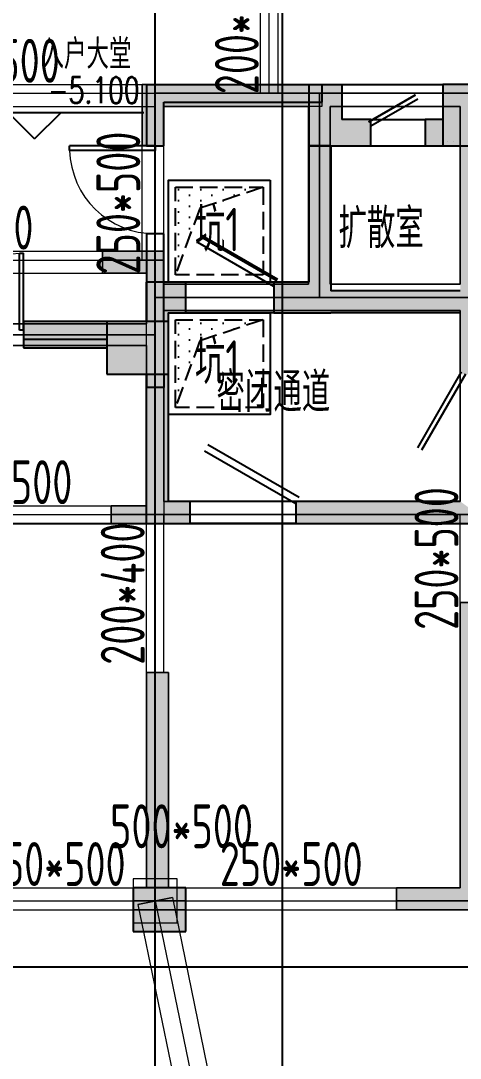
# Model space of a CAD drawing. Extents: x 369444 to 684549, y -549309 to 575337.
# Drawn here: x 404243 to 409249, y 449164 to 460983 of the extents above; entities that cross this region are included whole.
import ezdxf

# ---------------------------------------------------------------- set-up
doc = ezdxf.new("R2010")
doc.units = 0
doc.header["$LTSCALE"] = 1000
doc.header["$MEASUREMENT"] = 0
doc.linetypes.add('DASH', pattern=[0.35, 0.25, -0.1])
for name, color, linetype, lineweight, true_color in [('-1-0-1', 7, 'Continuous', 0, 0xc0c0c0), ('-1-1-2', 7, 'Continuous', 0, 0xc0c0c0), ('-2-0-1', 1, 'Continuous', 0, 0xff0000), ('-2-1-2', 9, 'Continuous', 0, 0x808080), ('1-6-1', 7, 'Continuous', 0, 0x55ff55), ('1-6-2', 7, 'Continuous', 0, 0x55ff55), ('11-6-1', 2, 'Continuous', 0, 0xffff00), ('11-6-2', 2, 'Continuous', 0, 0xffff00), ('11-6-5', 2, 'Continuous', 0, 0xffff00), ('12-6-1', 4, 'Continuous', 0, 0x00ffff), ('12-6-2', 4, 'Continuous', 0, 0x00ffff), ('12-6-5', 4, 'Continuous', 0, 0x00ffff)]:
    doc.layers.add(name, color=color, linetype=linetype, lineweight=lineweight, true_color=true_color)
for name, color, linetype in [('A-WALL-HATCH', 8, 'Continuous'), ('AIRD-PLUM', 122, 'Continuous'), ('COLUMN', 9, 'Continuous'), ('DIM_ELEV', 3, 'Continuous'), ('DOTE', 1, 'Continuous'), ('PUB_HATCH', 8, 'Continuous'), ('PUB_TEXT', 7, 'Continuous'), ('RF-集水井', 2, 'Continuous'), ('WALL', 9, 'Continuous'), ('WINDOW', 4, 'Continuous'), ('文字', 2, 'Continuous')]:
    doc.layers.add(name, color=color, linetype=linetype)
doc.styles.add('_TCH_DIM', font='SIMPLEX', dxfattribs={"bigfont": 'GBCBIG'})
doc.styles.add('HNSJY', font='hnsjy-07.shx', dxfattribs={"width": 0.8, "bigfont": 'hnsjy-hz.shx'})
doc.styles.add('yjkcad', font='yjkeng.shx', dxfattribs={"width": 0.7, "height": 250, "bigfont": 'yjkchn.shx'})
doc.styles.add('说明', font='TSSDENG', dxfattribs={"width": 0.7, "bigfont": 'HZTXT'})

# ---------------------------------------------------------------- blocks, each defined once
blk = doc.blocks.new('$DorLib2D$00000002')
for p, q in [((-0.5, 0), (-0.5, 0.4875)), ((-0.475, 0.4875), (-0.5, 0.4875)), ((-0.475, 0), (-0.475, 0.4875)), ((0.475, 0), (0.475, 0.4875)), ((0.475, 0.4875), (0.5, 0.4875)), ((0.5, 0), (0.5, 0.4875)), ((-0.5, 0), (-0.475, 0)), ((0.5, 0), (0.475, 0))]:
    blk.add_line(p, q)
at = {"lineweight": 13}
for centre, start, end in [((-0.4875, 0), 0, 88.53072), ((0.4875, 0), 91.46928, 180)]:
    blk.add_arc(centre, 0.4875, start, end, dxfattribs=at)
blk = doc.blocks.new('$DorLib2D$00000001')
for p, q in [((0.45, 0.975), (0.5, 0.975)), ((0.45, 0), (0.45, 0.975)), ((0.5, 0), (0.5, 0.975)), ((0.5, 0), (0.45, 0))]:
    blk.add_line(p, q)
at = {"lineweight": 13}
blk.add_arc((0.475, 0), 0.975, 91.4693, 180, dxfattribs=at)
blk = doc.blocks.new('_FZH')
blk.add_lwpolyline([(-0.5, -0.5), (0.5, -0.5), (0.5, 0.5), (-0.5, 0.5)], close=True)
at = {"layer": 'PUB_HATCH'}
blk.add_solid([(-0.5, -0.5), (0.5, -0.5), (-0.5, 0.5), (0.5, 0.5)], dxfattribs=at)
blk = doc.blocks.new('JSK1000')
at = {"layer": 'AIRD-PLUM'}
h = blk.add_hatch(dxfattribs=at)
h.set_pattern_fill('DOTS', color=8, scale=80, style=0)
h.set_pattern_definition([(0, (-20, -20), (63.5, 127), [0, -127])])
h.paths.add_polyline_path([(80, 1080), (80, 80), (321, 803), (1080, 1080)])
at = {"layer": 'AIRD-PLUM', "ltscale": 0.25}
blk.add_lwpolyline([(0, 0), (1160, 0), (1160, 1160), (0, 1160)], close=True, dxfattribs=at)
at = {"layer": 'AIRD-PLUM', "color": 8, "linetype": 'DASH', "ltscale": 0.8}
blk.add_lwpolyline([(80, 80), (1080, 80), (1080, 1080), (80, 1080)], close=True, dxfattribs=at)
blk.add_lwpolyline([(80, 80), (321, 803), (1080, 1080)], dxfattribs=at)
blk = doc.blocks.new('A$C69B9310D')
at = {"layer": 'AIRD-PLUM', "xscale": -1, "rotation": 90}
blk.add_blockref('JSK1000', (1160, 1160), dxfattribs=at)
at = {"layer": '文字', "style": '说明', "width": 0.7}
blk.add_text('坑1', height=495, dxfattribs=at).set_placement((302, 350))
blk = doc.blocks.new('$DorLib2D$00000192')
at = {"color": 0}
blk.add_line((-0.5, 0.125), (0.366, 0.625), dxfattribs=at)
at = {"color": 0, "const_width": 0.0417}
blk.add_lwpolyline([(-0.542, 0.197), (0.324, 0.697)], dxfattribs=at)
blk = doc.blocks.new('$DorLib2D$00000181')
at = {"color": 0}
for p, q in [((-0.5333, 0.1411), (0.3327, 0.6411)), ((-0.5, 0.0833), (0.366, 0.5833))]:
    blk.add_line(p, q, dxfattribs=at)
blk = doc.blocks.new('$DorLib2D$00000182')
at = {"color": 0}
for p, q in [((-0.527, 0.113), (0.339, 0.613)), ((-0.5, 0.067), (0.366, 0.567))]:
    blk.add_line(p, q, dxfattribs=at)

msp = doc.modelspace()

# ---------------------------------------------------------------- hatches: boundary and pattern name
at = {"layer": 'A-WALL-HATCH'}
for points in [[(409499.6, 459557), (409499.6, 460257), (409049.6, 460257), (409049.6, 459557)], [(405924.6, 456956.9), (405924.6, 457556.9), (405224.6, 457556.9), (405224.6, 456956.9)], [(406123.3, 450607), (406123.3, 451107), (405524.7, 451107), (405524.7, 450607)]]:
    msp.add_hatch(color=256, dxfattribs=at).paths.add_polyline_path(points)
at = {"layer": 'PUB_HATCH'}
h = msp.add_hatch(color=256, dxfattribs=at)
h.dxf.hatch_style = 1
h.paths.add_polyline_path([(433674.5, 461707), (433674.5, 462107), (434074.5, 462107), (434074.5, 461707)], flags=17)
h.paths.add_polyline_path([(405174.5, 461707), (405174.5, 462107), (404774.5, 462107), (404774.5, 461707)], flags=17)
h.paths.add_polyline_path([(419974.5, 457857), (420074.5, 457857), (420074.5, 458357), (419574.5, 458357), (419574.5, 457857), (419724.5, 457857)], flags=17)
h.paths.add_polyline_path([(420174.5, 458357), (419574.5, 458357), (419574.5, 455257), (419974.5, 455257), (419974.5, 455457), (419824.5, 455457), (419824.5, 458107), (420174.5, 458107)])
h.paths.add_polyline_path([(399474.5, 455257), (399474.5, 460257), (400224.5, 460257), (400224.5, 460007), (399724.5, 460007), (399724.5, 455257)])
h.paths.add_polyline_path([(409249.5, 456957), (409249.5, 460257), (409499.5, 460257), (409499.5, 456957)])
h.paths.add_polyline_path([(393024.5, 457657), (393024.5, 452107), (393524.5, 452107), (393524.5, 451857), (392774.5, 451857), (392774.5, 457657)])
h.paths.add_polyline_path([(396324.5, 451857), (395424.5, 451857), (395424.5, 452107), (396324.5, 452107), (396324.5, 454357), (396574.5, 454357), (396574.5, 452107), (397124.5, 452107), (397124.5, 451857)])
h.paths.add_polyline_path([(402924.5, 453557), (402924.5, 451107), (403824.5, 451107), (403824.5, 450857), (402674.5, 450857), (402674.5, 453557)])
h.paths.add_polyline_path([(405624.5, 459557), (405624.5, 460257), (407674.5, 460257), (407674.5, 460007), (405874.5, 460007), (405874.5, 459557)])
h.paths.add_polyline_path([(416074.5, 453557), (416074.5, 450857), (414924.5, 450857), (414924.5, 451107), (415824.5, 451107), (415824.5, 453557)])
h.paths.add_polyline_path([(413574.5, 458107), (413074.5, 458107), (413074.5, 455457), (413274.5, 455457), (413274.5, 455257), (412824.5, 455257), (412824.5, 458357), (413574.5, 458357)])
h.paths.add_polyline_path([(419274.5, 453557), (419274.5, 450857), (418624.5, 450857), (418624.5, 451107), (419024.5, 451107), (419024.5, 453557)])
h.paths.add_polyline_path([(406974.5, 461656.8), (406974.5, 462557), (410374.5, 462557), (410374.5, 461656.8), (410174.5, 461656.8), (410174.5, 462357), (407174.5, 462357), (407174.5, 461656.7)], flags=17)
h.paths.add_polyline_path([(405274.5, 455457), (405674.5, 455457), (405674.5, 458107), (405174.5, 458107), (405174.5, 458357), (405874.5, 458357), (405874.5, 455257), (405274.5, 455257)])
h.paths.add_polyline_path([(399724.5, 451107), (400124.5, 451107), (400124.5, 450857), (399474.5, 450857), (399474.5, 451857), (398924.5, 451857), (398924.5, 452107), (399474.5, 452107), (399474.5, 453757), (399724.5, 453757), (399724.5, 452107)])
h.paths.add_polyline_path([(405924.5, 451107), (406124.5, 451107), (406124.5, 450857), (405924.5, 450857), (405524.5, 450857), (405524.5, 451107), (405674.5, 451107), (405674.5, 453557), (405924.5, 453557)])
h.paths.add_polyline_path([(418674.5, 458357), (419274.5, 458357), (419274.5, 455257), (418874.5, 455257), (418874.5, 455457), (419024.5, 455457), (419024.5, 458107), (418674.5, 458107)])
h.paths.add_polyline_path([(396324.5, 456907), (396324.5, 457407), (394524.5, 457407), (394524.5, 457657), (396574.5, 457657), (396574.5, 456907)])
h.paths.add_polyline_path([(401924.5, 458107), (401374.5, 458107), (401374.5, 456307), (401124.5, 456307), (401124.5, 458357), (401924.5, 458357)])
h.paths.add_polyline_path([(410174.5, 464207), (410174.5, 464757), (407974.5, 464757), (407974.5, 464207), (407774.5, 464207), (407774.5, 464957), (410374.5, 464957), (410374.5, 464207)], flags=17)
h.paths.add_polyline_path([(413074.5, 451107), (413224.5, 451107), (413224.5, 450857), (412824.5, 450857), (412624.5, 450857), (412624.5, 451107), (412824.5, 451107), (412824.5, 453557), (413074.5, 453557)])
h.paths.add_polyline_path([(439124.5, 455257), (439124.5, 460007), (438624.5, 460007), (438624.5, 460257), (439374.5, 460257), (439374.5, 455257)])
h.paths.add_polyline_path([(429349.5, 456957), (429349.5, 460257), (429599.5, 460257), (429599.5, 456957)])
h.paths.add_polyline_path([(446074.5, 457657), (446074.5, 451857), (445324.5, 451857), (445324.5, 452107), (445824.5, 452107), (445824.5, 457657)])
h.paths.add_polyline_path([(441724.5, 451857), (441724.5, 452107), (442274.5, 452107), (442274.5, 454357), (442524.5, 454357), (442524.5, 452107), (443424.5, 452107), (443424.5, 451857), (442524.5, 451857)])
h.paths.add_polyline_path([(432974.5, 459557), (432974.5, 460007), (431174.5, 460007), (431174.5, 460257), (433224.5, 460257), (433224.5, 459557)])
h.paths.add_polyline_path([(423024.5, 453557), (423024.5, 451107), (423924.5, 451107), (423924.5, 450857), (422774.5, 450857), (422774.5, 453557)])
h.paths.add_polyline_path([(425274.5, 458357), (426024.5, 458357), (426024.5, 455257), (425574.5, 455257), (425574.5, 455457), (425774.5, 455457), (425774.5, 458107), (425274.5, 458107)])
h.paths.add_polyline_path([(419824.5, 453557), (419824.5, 451107), (420224.5, 451107), (420224.5, 450857), (419574.5, 450857), (419574.5, 453557)])
h.paths.add_polyline_path([(431674.5, 461656.8), (431674.5, 462357), (428674.5, 462357), (428674.5, 461656.8), (428474.5, 461656.8), (428474.5, 462557), (431874.5, 462557), (431874.5, 461656.8)], flags=17)
h.paths.add_polyline_path([(433574.5, 455257), (432974.5, 455257), (432974.5, 458357), (433674.5, 458357), (433674.5, 458107), (433174.5, 458107), (433174.5, 455457), (433574.5, 455457)])
h.paths.add_polyline_path([(439124.5, 452107), (439124.5, 453757), (439374.5, 453757), (439374.5, 452107), (439924.5, 452107), (439924.5, 451857), (439374.5, 451857), (439374.5, 450857), (438724.5, 450857), (438724.5, 451107), (439124.5, 451107)])
h.paths.add_polyline_path([(444324.5, 457407), (442524.5, 457407), (442524.5, 456907), (442274.5, 456907), (442274.5, 457657), (444324.5, 457657)])
h.paths.add_polyline_path([(432924.5, 453557), (433174.5, 453557), (433174.5, 451107), (433324.5, 451107), (433324.5, 450857), (432924.5, 450857), (432724.5, 450857), (432724.5, 451107), (432924.5, 451107)])
h.paths.add_polyline_path([(436924.5, 458357), (437724.5, 458357), (437724.5, 456307), (437474.5, 456307), (437474.5, 458107), (436924.5, 458107)])
h.paths.add_polyline_path([(436174.5, 453557), (436174.5, 450857), (435024.5, 450857), (435024.5, 451107), (435924.5, 451107), (435924.5, 453557)])
h.paths.add_polyline_path([(428474.5, 464207), (428474.5, 464957), (431074.5, 464957), (431074.5, 464207), (430874.5, 464207), (430874.5, 464757), (428674.5, 464757), (428674.5, 464207)], flags=17)
h.paths.add_polyline_path([(429349.5, 451107), (429349.5, 454357), (429599.5, 454357), (429599.5, 451107), (430324.5, 451107), (430324.5, 450857), (429349.5, 450857), (428624.5, 450857), (428624.5, 451107)])
h.paths.add_polyline_path([(425774.5, 453557), (426024.5, 453557), (426024.5, 451107), (426224.5, 451107), (426224.5, 450857), (426024.5, 450857), (425624.5, 450857), (425624.5, 451107), (425774.5, 451107)])
h.paths.add_polyline_path([(413074.5, 461657.3), (413324.5, 461657.3), (413324.5, 462157.3), (412824.5, 462157.3), (412824.5, 461657.3)], flags=17)
h.paths.add_polyline_path([(425774.5, 461657), (426024.5, 461657), (426024.5, 462157), (425524.5, 462157), (425524.5, 461657)], flags=17)
edge = h.paths.add_edge_path()
edge.add_line((413074.5, 461657), (413074.5, 460057))
edge.add_line((413074.5, 460057), (411074.5, 460057))
edge.add_line((411074.5, 460057), (411074.5, 460257))
edge.add_line((411074.5, 460257), (412824.5, 460257))
edge.add_line((412824.5, 460257), (412824.5, 461657.3))
edge.add_line((404774.5, 461707), (401874.5, 461707))
edge.add_line((401874.5, 461707), (401874.5, 464457))
edge.add_line((401874.5, 464457), (399674.5, 464457))
edge.add_line((399674.5, 464457), (399674.5, 461657))
edge.add_line((399674.5, 461657), (399174.5, 461657))
edge.add_line((399174.5, 461657), (399174.5, 461857))
edge.add_line((399174.5, 461857), (399474.5, 461857))
edge.add_line((399474.5, 461857), (399474.5, 464457))
edge.add_line((399474.5, 464457), (397174.5, 464457))
edge.add_line((397174.5, 464457), (397174.5, 463507))
edge.add_line((397174.5, 463507), (396924.5, 463507))
edge.add_line((396924.5, 463507), (396924.5, 464457))
edge.add_line((396924.5, 464457), (396924.5, 464907))
edge.add_line((396924.5, 464907), (392224.5, 464907))
edge.add_line((392224.5, 464907), (392224.5, 461907))
edge.add_line((392224.5, 461907), (393024.5, 461907))
edge.add_line((393024.5, 461907), (393024.5, 461157))
edge.add_line((393024.5, 461157), (392774.5, 461157))
edge.add_line((392774.5, 461157), (392774.5, 461657))
edge.add_line((392774.5, 461657), (391974.5, 461657))
edge.add_line((391974.5, 461657), (391974.5, 465157))
edge.add_line((391974.5, 465157), (397174.5, 465157))
edge.add_line((397174.5, 465157), (397174.5, 464707))
edge.add_line((397174.5, 464707), (399674.5, 464707))
edge.add_line((399674.5, 464707), (402124.5, 464707))
edge.add_line((402124.5, 464707), (402124.5, 461957))
edge.add_line((402124.5, 461957), (404774.5, 461957))
edge.add_line((426024.5, 461657), (426024.5, 460257))
edge.add_line((426024.5, 460257), (427774.5, 460257))
edge.add_line((427774.5, 460257), (427774.5, 460057))
edge.add_line((427774.5, 460057), (425774.5, 460057))
edge.add_line((425774.5, 460057), (425774.5, 461657))
edge.add_line((434074.5, 461957), (436724.5, 461957))
edge.add_line((436724.5, 461957), (436724.5, 464707))
edge.add_line((436724.5, 464707), (439174.5, 464707))
edge.add_line((439174.5, 464707), (441674.5, 464707))
edge.add_line((441674.5, 464707), (441674.5, 465157))
edge.add_line((441674.5, 465157), (446874.5, 465157))
edge.add_line((446874.5, 465157), (446874.5, 461657))
edge.add_line((446874.5, 461657), (446074.5, 461657))
edge.add_line((446074.5, 461657), (446074.5, 461157))
edge.add_line((446074.5, 461157), (445824.5, 461157))
edge.add_line((445824.5, 461157), (445824.5, 461907))
edge.add_line((445824.5, 461907), (446624.5, 461907))
edge.add_line((446624.5, 461907), (446624.5, 464907))
edge.add_line((446624.5, 464907), (441924.5, 464907))
edge.add_line((441924.5, 464907), (441924.5, 464457))
edge.add_line((441924.5, 464457), (441924.5, 463507))
edge.add_line((441924.5, 463507), (441674.5, 463507))
edge.add_line((441674.5, 463507), (441674.5, 464457))
edge.add_line((441674.5, 464457), (439374.5, 464457))
edge.add_line((439374.5, 464457), (439374.5, 461857))
edge.add_line((439374.5, 461857), (439674.5, 461857))
edge.add_line((439674.5, 461857), (439674.5, 461657))
edge.add_line((439674.5, 461657), (439174.5, 461657))
edge.add_line((439174.5, 461657), (439174.5, 464457))
edge.add_line((439174.5, 464457), (436974.5, 464457))
edge.add_line((436974.5, 464457), (436974.5, 461707))
edge.add_line((436974.5, 461707), (434074.5, 461707))
edge.add_line((405174.5, 462107), (405174.5, 467557))
edge.add_line((405174.5, 467557), (412274.5, 467557))
edge.add_line((412274.5, 467557), (412274.5, 464707))
edge.add_line((412274.5, 464707), (412824.5, 464707))
edge.add_line((412824.5, 464707), (412824.5, 464307))
edge.add_line((412824.5, 464307), (413074.5, 464307))
edge.add_line((413074.5, 464307), (413074.5, 464957))
edge.add_line((413074.5, 464957), (412524.5, 464957))
edge.add_line((412524.5, 464957), (412524.5, 467557))
edge.add_line((412524.5, 467557), (413374.5, 467557))
edge.add_line((413374.5, 467557), (413374.5, 465557))
edge.add_line((413374.5, 465557), (419424.5, 465557))
edge.add_line((404924.5, 462107), (404924.5, 467807))
edge.add_line((404924.5, 467807), (412274.5, 467807))
edge.add_line((412274.5, 467807), (413624.5, 467807))
edge.add_line((413624.5, 467807), (413624.5, 465807))
edge.add_line((413624.5, 465807), (419424.5, 465807))
edge.add_line((419924.5, 465557), (425474.5, 465557))
edge.add_line((425474.5, 465557), (425474.5, 467557))
edge.add_line((425474.5, 467557), (426324.5, 467557))
edge.add_line((426324.5, 467557), (426324.5, 464957))
edge.add_line((426324.5, 464957), (425774.5, 464957))
edge.add_line((425774.5, 464957), (425774.5, 464307))
edge.add_line((425774.5, 464307), (426024.5, 464307))
edge.add_line((426024.5, 464307), (426024.5, 464707))
edge.add_line((426024.5, 464707), (426574.5, 464707))
edge.add_line((426574.5, 464707), (426574.5, 467557))
edge.add_line((426574.5, 467557), (433674.5, 467557))
edge.add_line((433674.5, 467557), (433674.5, 462107))
edge.add_line((419924.5, 465807), (425224.5, 465807))
edge.add_line((425224.5, 465807), (425224.5, 467807))
edge.add_line((425224.5, 467807), (426574.5, 467807))
edge.add_line((426574.5, 467807), (433924.5, 467807))
edge.add_line((433924.5, 467807), (433924.5, 462107))
h.paths.add_polyline_path([(410224.5, 451107), (410224.5, 450857), (408524.5, 450857), (408524.5, 451107), (409249.5, 451107), (409249.5, 454357), (409499.5, 454357), (409499.5, 451107)])
for points in [[(407524.6, 459557), (407899.6, 459557), (407899.6, 460257), (407524.6, 460257)], [(407899.6, 459557), (408229.6, 459557), (408229.6, 459857), (407899.6, 459857)], [(409049.6, 459557), (409049.6, 459857), (408849.6, 459857), (408849.6, 459557)], [(407524.6, 459557), (407524.6, 458007), (407674.6, 457897), (407774.6, 457907), (407774.6, 459557)], [(405674.6, 457556.9), (405924.6, 457556.9), (405924.6, 457657), (405674.6, 458007)], [(405924.6, 457657), (406124.6, 457657), (406124.6, 458007), (405674.6, 458007)], [(407524.6, 458007), (407124.6, 458007), (407124.6, 457657), (407774.6, 457657), (407674.6, 457897)], [(409299.6, 457787), (409249.6, 457907), (407774.6, 457907), (407674.6, 457897), (407774.6, 457657), (409249.6, 457657)], [(405224.6, 457256.9), (405224.6, 457556.9), (404274.6, 457556.9), (404274.6, 457256.9)], [(405924.6, 456956.9), (405674.6, 456956.9), (405674.6, 455257), (405924.6, 455507)], [(405674.6, 455257), (406174.6, 455257), (406174.6, 455507), (405924.6, 455507)], [(409249.6, 455507), (407374.6, 455507), (407374.6, 455257), (409349.6, 455257), (409366.3, 455423.6)]]:
    msp.add_hatch(color=256, dxfattribs=at).paths.add_polyline_path(points)

# ---------------------------------------------------------------- linework, layer by layer
at = {"layer": '-1-0-1', "color": 0}
for p in [(405774.4, 460156.9, -3600), (407074.4, 460156.9, -3600), (407644.4, 460156.9, -3600), (405774.4, 459556.9, -3600), (405174.4, 458256.9, -3600), (405774.4, 458256.9, -3600), (405774.4, 457832, -3600), (407644.4, 457832.2, -3600), (405774.4, 457407.1, -3600), (405774.4, 457056.9, -3600), (405274.4, 455356.9, -3600), (405774.4, 455356.9, -3600), (405774.4, 453556.9, -3600), (405524.4, 450956.9, -3600), (405774.4, 450956.9, -3600), (406124.4, 450956.9, -3600), (408524.4, 450956.9, -3600)]:
    msp.add_point(p, dxfattribs=at)
at = {"layer": '-1-1-2', "color": 0}
for p, q in [((405774.4, 460156.9, -3600), (405774.4, 460156.9)), ((407074.4, 460156.9, -3600), (407074.4, 460156.9)), ((407644.4, 460156.9, -3600), (407644.4, 460156.9)), ((405774.4, 459556.9, -3600), (405774.4, 459556.9)), ((405174.4, 458256.9, -3600), (405174.4, 458256.9)), ((405774.4, 458256.9, -3600), (405774.4, 458256.9)), ((405774.4, 457832, -3600), (405774.4, 457832)), ((407644.4, 457832.2, -3600), (407644.4, 457832.2)), ((405774.4, 457407.1, -3600), (405774.4, 457407.1)), ((405774.4, 457056.9, -3600), (405774.4, 457056.9)), ((405274.4, 455356.9, -3600), (405274.4, 455356.9)), ((405774.4, 455356.9, -3600), (405774.4, 455356.9)), ((405774.4, 453556.9, -3600), (405774.4, 453556.9)), ((405524.4, 450956.9, -3600), (405524.4, 450956.9)), ((405774.4, 450956.9, -3600), (405774.4, 450956.9)), ((406124.4, 450956.9, -3600), (406124.4, 450956.9)), ((408524.4, 450956.9, -3600), (408524.4, 450956.9))]:
    msp.add_line(p, q, dxfattribs=at)
at = {"layer": '-2-0-1', "color": 0}
for p, q in [((407074.4, 460156.9, -3600), (407074.4, 461756.7, -3600)), ((401974.4, 460156.9, -3600), (405774.4, 460156.9, -3600)), ((405774.4, 460156.9, -3600), (407074.4, 460156.9, -3600)), ((405774.4, 459556.9, -3600), (405774.4, 460156.9, -3600)), ((407074.4, 460156.9, -3600), (407644.4, 460156.9, -3600)), ((407644.4, 457832.2, -3600), (407644.4, 460156.9, -3600)), ((407644.4, 460156.9, -3600), (409374.4, 460156.9, -3600)), ((405774.4, 458256.9, -3600), (405774.4, 459556.9, -3600)), ((401974.4, 458256.9, -3600), (405174.4, 458256.9, -3600)), ((405174.4, 458256.9, -3600), (405774.4, 458256.9, -3600)), ((405774.4, 457832, -3600), (405774.4, 458256.9, -3600)), ((405774.4, 457832, -3600), (407644.4, 457832.2, -3600)), ((405774.4, 457407.1, -3600), (405774.4, 457832, -3600)), ((407644.4, 457832.2, -3600), (409374.4, 457832.2, -3600)), ((404049.4, 457407.1, -3600), (405774.4, 457407.1, -3600)), ((405774.4, 457056.9, -3600), (405774.4, 457407.1, -3600)), ((405774.4, 455356.9, -3600), (405774.4, 457056.9, -3600)), ((402774.4, 455356.9, -3600), (405274.4, 455356.9, -3600)), ((405274.4, 455356.9, -3600), (405774.4, 455356.9, -3600)), ((405774.4, 455356.9, -3600), (409374.4, 455356.9, -3600)), ((405774.4, 453556.9, -3600), (405774.4, 455356.9, -3600)), ((405774.4, 450956.9, -3600), (405774.4, 453556.9, -3600)), ((403724.4, 450956.9, -3600), (405524.4, 450956.9, -3600)), ((405524.4, 450956.9, -3600), (405774.4, 450956.9, -3600)), ((405774.4, 450956.9, -3600), (406124.4, 450956.9, -3600)), ((405774.4, 450956.9, -3600), (407224.3, 443907.1, -3600)), ((406124.4, 450956.9, -3600), (408524.4, 450956.9, -3600)), ((408524.4, 450956.9, -3600), (409374.4, 450956.9, -3600))]:
    msp.add_line(p, q, dxfattribs=at)
at = {"layer": '-2-1-2', "color": 0}
for p, q in [((407074.4, 460156.9), (407074.4, 461756.7)), ((401974.4, 460156.9), (405774.4, 460156.9)), ((405774.4, 460156.9), (407074.4, 460156.9)), ((405774.4, 459556.9), (405774.4, 460156.9)), ((407074.4, 460156.9), (407644.4, 460156.9)), ((407644.4, 457832.2), (407644.4, 460156.9)), ((407644.4, 460156.9), (409374.4, 460156.9)), ((405774.4, 458256.9), (405774.4, 459556.9)), ((401974.4, 458256.9), (405174.4, 458256.9)), ((405174.4, 458256.9), (405774.4, 458256.9)), ((405774.4, 457832), (405774.4, 458256.9)), ((405774.4, 457832), (407644.4, 457832.2)), ((405774.4, 457407.1), (405774.4, 457832)), ((407644.4, 457832.2), (409374.4, 457832.2)), ((404049.4, 457407.1), (405774.4, 457407.1)), ((405774.4, 457056.9), (405774.4, 457407.1)), ((405774.4, 455356.9), (405774.4, 457056.9)), ((402774.4, 455356.9), (405274.4, 455356.9)), ((405274.4, 455356.9), (405774.4, 455356.9)), ((405774.4, 455356.9), (409374.4, 455356.9)), ((405774.4, 453556.9), (405774.4, 455356.9)), ((405774.4, 450956.9), (405774.4, 453556.9)), ((403724.4, 450956.9), (405524.4, 450956.9)), ((405524.4, 450956.9), (405774.4, 450956.9)), ((405774.4, 450956.9), (406124.4, 450956.9)), ((405774.4, 450956.9), (407224.3, 443907.1)), ((406124.4, 450956.9), (408524.4, 450956.9)), ((408524.4, 450956.9), (409374.4, 450956.9))]:
    msp.add_line(p, q, dxfattribs=at)
at = {"layer": '1-6-1', "color": 0}
for p, q in [((405624.4, 460256.9, -3600), (405624.4, 460256.9)), ((407074.4, 460256.9, -3600), (405624.4, 460256.9, -3600)), ((405624.4, 460256.9), (407074.4, 460256.9)), ((405624.4, 460256.9, -3600), (405624.4, 459556.9, -3600)), ((405624.4, 460256.9), (405624.4, 460256.9, -3600)), ((405624.4, 459556.9), (405624.4, 460256.9)), ((407074.4, 460256.9, -3600), (407074.4, 460256.9)), ((407644.4, 460256.9, -3600), (407074.4, 460256.9, -3600)), ((407074.4, 460256.9), (407644.4, 460256.9)), ((407074.4, 460256.9), (407074.4, 460256.9, -3600)), ((407644.4, 460256.9, -3600), (407644.4, 460256.9)), ((409374.4, 460256.9, -3600), (407644.4, 460256.9, -3600)), ((407644.4, 460256.9), (409374.4, 460256.9)), ((407644.4, 460256.9), (407644.4, 460256.9, -3600)), ((405874.4, 460006.9), (405874.4, 460006.9, -3600)), ((407074.4, 460006.9), (405874.4, 460006.9)), ((405874.4, 460006.9, -3600), (407074.4, 460006.9, -3600)), ((405874.4, 460006.9), (405874.4, 459556.9)), ((405874.4, 460006.9, -3600), (405874.4, 460006.9)), ((405874.4, 459556.9, -3600), (405874.4, 460006.9, -3600)), ((407074.4, 460006.9), (407074.4, 460006.9, -3600)), ((407519.4, 460006.9), (407074.4, 460006.9)), ((407074.4, 460006.9, -3600), (407519.4, 460006.9, -3600)), ((407074.4, 460006.9, -3600), (407074.4, 460006.9)), ((407519.4, 460006.9, -3600), (407519.4, 457982.2, -3600)), ((407519.4, 460006.9), (407519.4, 460006.9, -3600)), ((407519.4, 457982.2), (407519.4, 460006.9)), ((407519.4, 460006.9, -3600), (407519.4, 460006.9)), ((407769.4, 460006.9), (407769.4, 460006.9, -3600)), ((409249.4, 460006.9), (407769.4, 460006.9)), ((407769.4, 460006.9, -3600), (409249.4, 460006.9, -3600)), ((407769.4, 460006.9), (407769.4, 457982.2)), ((407769.4, 460006.9, -3600), (407769.4, 460006.9)), ((407769.4, 457982.2, -3600), (407769.4, 460006.9, -3600)), ((409249.4, 460006.9, -3600), (409249.4, 460006.9)), ((409249.4, 460006.9, -3600), (409249.4, 459056.9, -3600)), ((409249.4, 460006.9), (409249.4, 460006.9, -3600)), ((409249.4, 459056.9), (409249.4, 460006.9)), ((405624.4, 459556.9, -3600), (405624.4, 459556.9)), ((405624.4, 459556.9, -3600), (405874.4, 459556.9, -3600)), ((405624.4, 459556.9), (405624.4, 459556.9, -3600)), ((405874.4, 459556.9), (405624.4, 459556.9)), ((405874.4, 459556.9), (405874.4, 459556.9, -3600)), ((405874.4, 459556.9, -3600), (405874.4, 459556.9)), ((409249.4, 459056.9, -3600), (409249.4, 457982.2, -3600)), ((409249.4, 459056.9), (409249.4, 459056.9, -3600)), ((409249.4, 457982.2), (409249.4, 459056.9)), ((409249.4, 459056.9, -3600), (409249.4, 459056.9)), ((405174.4, 458356.9, -3600), (405174.4, 458356.9)), ((405874.4, 458356.9, -3600), (405174.4, 458356.9, -3600)), ((405174.4, 458356.9), (405874.4, 458356.9)), ((405174.4, 458356.9, -3600), (405174.4, 458106.9, -3600)), ((405174.4, 458356.9), (405174.4, 458356.9, -3600)), ((405174.4, 458106.9), (405174.4, 458356.9)), ((405874.4, 458356.9), (405874.4, 457982)), ((405874.4, 458356.9, -3600), (405874.4, 458356.9)), ((405874.4, 457982, -3600), (405874.4, 458356.9, -3600)), ((405874.4, 458356.9), (405874.4, 458356.9, -3600)), ((405174.4, 458106.9), (405174.4, 458106.9, -3600)), ((405674.4, 458106.9), (405174.4, 458106.9)), ((405174.4, 458106.9, -3600), (405674.4, 458106.9, -3600)), ((405174.4, 458106.9, -3600), (405174.4, 458106.9)), ((405674.4, 458106.9, -3600), (405674.4, 457832, -3600)), ((405674.4, 458106.9), (405674.4, 458106.9, -3600)), ((405674.4, 457832), (405674.4, 458106.9)), ((405674.4, 458106.9, -3600), (405674.4, 458106.9)), ((407519.4, 457982.2, -3600), (405874.4, 457982, -3600)), ((405874.4, 457982), (407519.4, 457982.2)), ((405874.4, 457982, -3600), (405874.4, 457982)), ((405874.4, 457982), (405874.4, 457982, -3600)), ((407519.4, 457982.2, -3600), (407519.4, 457982.2)), ((407519.4, 457982.2), (407519.4, 457982.2, -3600)), ((407769.4, 457982.2), (407769.4, 457982.2, -3600)), ((407769.4, 457982.2, -3600), (407769.4, 457982.2)), ((409249.4, 457982.2, -3600), (407769.4, 457982.2, -3600)), ((407769.4, 457982.2), (409249.4, 457982.2)), ((409249.4, 457982.2), (409249.4, 457982.2, -3600)), ((409249.4, 457982.2, -3600), (409249.4, 457982.2)), ((405674.4, 457832, -3600), (405674.4, 457832)), ((405674.4, 457832, -3600), (405674.4, 457532.1, -3600)), ((405674.4, 457832), (405674.4, 457832, -3600)), ((405674.4, 457532.1), (405674.4, 457832)), ((407644.4, 457682.2), (405874.4, 457682)), ((405874.4, 457682, -3600), (407644.4, 457682.2, -3600)), ((405874.4, 457682), (405874.4, 457682, -3600)), ((405874.4, 457682), (405874.4, 457407.1)), ((405874.4, 457682, -3600), (405874.4, 457682)), ((405874.4, 457407.1, -3600), (405874.4, 457682, -3600)), ((407644.4, 457682.2), (407644.4, 457682.2, -3600)), ((409249.4, 457682.2), (407644.4, 457682.2)), ((407644.4, 457682.2, -3600), (409249.4, 457682.2, -3600)), ((407644.4, 457682.2, -3600), (407644.4, 457682.2)), ((409249.4, 457682.2, -3600), (409249.4, 457682.2)), ((409249.4, 457682.2, -3600), (409249.4, 457056.9, -3600)), ((409249.4, 457682.2), (409249.4, 457682.2, -3600)), ((409249.4, 457056.9), (409249.4, 457682.2)), ((405674.4, 457532.1, -3600), (404049.4, 457532.1, -3600)), ((404049.4, 457532.1), (405674.4, 457532.1)), ((405674.4, 457532.1), (405674.4, 457532.1, -3600)), ((405674.4, 457532.1, -3600), (405674.4, 457532.1)), ((405874.4, 457407.1), (405874.4, 457407.1, -3600)), ((405874.4, 457407.1), (405874.4, 457056.9)), ((405874.4, 457407.1, -3600), (405874.4, 457407.1)), ((405874.4, 457056.9, -3600), (405874.4, 457407.1, -3600)), ((405674.4, 457282.1), (404049.4, 457282.1)), ((404049.4, 457282.1, -3600), (405674.4, 457282.1, -3600)), ((405674.4, 457282.1, -3600), (405674.4, 457282.1)), ((405674.4, 457282.1, -3600), (405674.4, 457056.9, -3600)), ((405674.4, 457282.1), (405674.4, 457282.1, -3600)), ((405674.4, 457056.9), (405674.4, 457282.1)), ((405674.4, 457056.9, -3600), (405674.4, 455456.9, -3600)), ((405674.4, 457056.9), (405674.4, 457056.9, -3600)), ((405674.4, 455456.9), (405674.4, 457056.9)), ((405674.4, 457056.9, -3600), (405674.4, 457056.9)), ((405874.4, 457056.9), (405874.4, 455506.9)), ((405874.4, 457056.9, -3600), (405874.4, 457056.9)), ((405874.4, 455506.9, -3600), (405874.4, 457056.9, -3600)), ((405874.4, 457056.9), (405874.4, 457056.9, -3600)), ((409249.4, 457056.9, -3600), (409249.4, 455506.9, -3600)), ((409249.4, 457056.9), (409249.4, 457056.9, -3600)), ((409249.4, 455506.9), (409249.4, 457056.9)), ((409249.4, 457056.9, -3600), (409249.4, 457056.9)), ((405874.4, 455506.9, -3600), (405874.4, 455506.9)), ((409249.4, 455506.9, -3600), (405874.4, 455506.9, -3600)), ((405874.4, 455506.9), (409249.4, 455506.9)), ((405874.4, 455506.9), (405874.4, 455506.9, -3600)), ((409249.4, 455506.9, -3600), (409249.4, 455506.9)), ((409249.4, 455506.9), (409249.4, 455506.9, -3600)), ((405274.4, 455456.9, -3600), (405274.4, 455456.9)), ((405674.4, 455456.9, -3600), (405274.4, 455456.9, -3600)), ((405274.4, 455456.9), (405674.4, 455456.9)), ((405274.4, 455456.9, -3600), (405274.4, 455256.9, -3600)), ((405274.4, 455456.9), (405274.4, 455456.9, -3600)), ((405274.4, 455256.9), (405274.4, 455456.9)), ((405674.4, 455456.9, -3600), (405674.4, 455456.9)), ((405674.4, 455456.9), (405674.4, 455456.9, -3600)), ((405274.4, 455256.9), (405274.4, 455256.9, -3600)), ((405774.4, 455256.9), (405274.4, 455256.9)), ((405274.4, 455256.9, -3600), (405774.4, 455256.9, -3600)), ((405274.4, 455256.9, -3600), (405274.4, 455256.9)), ((405774.4, 455256.9), (405774.4, 455256.9, -3600)), ((409374.4, 455256.9), (405774.4, 455256.9)), ((405774.4, 455256.9, -3600), (409374.4, 455256.9, -3600)), ((405774.4, 455256.9, -3600), (405774.4, 455256.9)), ((409249.4, 454356.9, -3600), (409249.4, 451106.9, -3600)), ((409249.4, 454356.9), (409249.4, 454356.9, -3600)), ((409249.4, 451106.9), (409249.4, 454356.9)), ((409249.4, 454356.9, -3600), (409249.4, 454356.9)), ((409499.4, 454356.9, -3600), (409249.4, 454356.9, -3600)), ((409249.4, 454356.9), (409499.4, 454356.9)), ((405674.4, 453556.9, -3600), (405674.4, 451106.9, -3600)), ((405674.4, 453556.9), (405674.4, 453556.9, -3600)), ((405674.4, 451106.9), (405674.4, 453556.9)), ((405674.4, 453556.9, -3600), (405674.4, 453556.9)), ((405924.4, 453556.9, -3600), (405674.4, 453556.9, -3600)), ((405674.4, 453556.9), (405924.4, 453556.9)), ((405924.4, 453556.9), (405924.4, 451106.9)), ((405924.4, 453556.9, -3600), (405924.4, 453556.9)), ((405924.4, 451106.9, -3600), (405924.4, 453556.9, -3600)), ((405924.4, 453556.9), (405924.4, 453556.9, -3600)), ((405524.4, 451106.9, -3600), (405524.4, 451106.9)), ((405674.4, 451106.9, -3600), (405524.4, 451106.9, -3600)), ((405524.4, 451106.9), (405674.4, 451106.9)), ((405524.4, 451106.9, -3600), (405524.4, 450856.9, -3600)), ((405524.4, 451106.9), (405524.4, 451106.9, -3600)), ((405524.4, 450856.9), (405524.4, 451106.9)), ((405674.4, 451106.9), (405674.4, 451106.9, -3600)), ((405674.4, 451106.9, -3600), (405674.4, 451106.9)), ((405924.4, 451106.9, -3600), (405924.4, 451106.9)), ((406124.4, 451106.9, -3600), (405924.4, 451106.9, -3600)), ((405924.4, 451106.9), (406124.4, 451106.9)), ((405924.4, 451106.9), (405924.4, 451106.9, -3600)), ((406124.4, 451106.9), (406124.4, 451106.9, -3600)), ((406124.4, 451106.9, -3600), (406124.4, 451106.9)), ((406124.4, 450856.9, -3600), (406124.4, 451106.9, -3600)), ((406124.4, 451106.9), (406124.4, 450856.9)), ((408524.4, 451106.9, -3600), (408524.4, 451106.9)), ((409249.4, 451106.9, -3600), (408524.4, 451106.9, -3600)), ((408524.4, 451106.9), (409249.4, 451106.9)), ((408524.4, 451106.9, -3600), (408524.4, 450856.9, -3600)), ((408524.4, 451106.9), (408524.4, 451106.9, -3600)), ((408524.4, 450856.9), (408524.4, 451106.9)), ((409249.4, 451106.9), (409249.4, 451106.9, -3600)), ((409249.4, 451106.9, -3600), (409249.4, 451106.9)), ((405524.4, 450856.9), (405524.4, 450856.9, -3600)), ((405774.4, 450856.9), (405524.4, 450856.9)), ((405524.4, 450856.9, -3600), (405774.4, 450856.9, -3600)), ((405524.4, 450856.9, -3600), (405524.4, 450856.9)), ((405774.4, 450856.9, -3600), (405774.4, 450856.9)), ((405774.4, 450856.9), (405774.4, 450856.9, -3600)), ((406124.4, 450856.9), (405774.4, 450856.9)), ((405774.4, 450856.9, -3600), (406124.4, 450856.9, -3600)), ((406124.4, 450856.9, -3600), (406124.4, 450856.9)), ((406124.4, 450856.9), (406124.4, 450856.9, -3600)), ((408524.4, 450856.9), (408524.4, 450856.9, -3600)), ((409374.4, 450856.9), (408524.4, 450856.9)), ((408524.4, 450856.9, -3600), (409374.4, 450856.9, -3600)), ((408524.4, 450856.9, -3600), (408524.4, 450856.9))]:
    msp.add_line(p, q, dxfattribs=at)
at = {"layer": '1-6-2', "color": 0}
for p, q in [((405774.4, 460156.9), (405774.4, 460156.9, -3600)), ((407074.4, 460156.9), (405774.4, 460156.9)), ((405774.4, 460156.9, -3600), (407074.4, 460156.9, -3600)), ((405774.4, 460156.9), (405774.4, 459556.9)), ((405774.4, 460156.9, -3600), (405774.4, 460156.9)), ((405774.4, 459556.9, -3600), (405774.4, 460156.9, -3600)), ((407074.4, 460156.9), (407074.4, 460156.9, -3600)), ((407644.4, 460156.9), (407074.4, 460156.9)), ((407074.4, 460156.9, -3600), (407644.4, 460156.9, -3600)), ((407074.4, 460156.9, -3600), (407074.4, 460156.9)), ((407644.4, 460156.9), (407644.4, 460156.9, -3600)), ((409374.4, 460156.9), (407644.4, 460156.9)), ((407644.4, 460156.9, -3600), (409374.4, 460156.9, -3600)), ((407644.4, 460156.9), (407644.4, 457832.2)), ((407644.4, 460156.9, -3600), (407644.4, 460156.9)), ((407644.4, 457832.2, -3600), (407644.4, 460156.9, -3600)), ((407644.4, 460156.9, -3600), (407644.4, 460156.9)), ((405774.4, 459556.9), (405774.4, 459556.9, -3600)), ((405174.4, 458256.9), (405174.4, 458256.9, -3600)), ((405774.4, 458256.9), (405174.4, 458256.9)), ((405174.4, 458256.9, -3600), (405774.4, 458256.9, -3600)), ((405774.4, 458256.9), (405774.4, 457832)), ((405774.4, 458256.9, -3600), (405774.4, 458256.9)), ((405774.4, 457832, -3600), (405774.4, 458256.9, -3600)), ((405774.4, 458256.9, -3600), (405774.4, 458256.9)), ((407644.4, 457832.2), (405774.4, 457832)), ((405774.4, 457832, -3600), (407644.4, 457832.2, -3600)), ((405774.4, 457832), (405774.4, 457832, -3600)), ((405774.4, 457832), (405774.4, 457832, -3600)), ((405774.4, 457832), (405774.4, 457407.1)), ((405774.4, 457832, -3600), (405774.4, 457832)), ((405774.4, 457407.1, -3600), (405774.4, 457832, -3600)), ((407644.4, 457832.2), (407644.4, 457832.2, -3600)), ((407644.4, 457832.2), (407644.4, 457832.2, -3600)), ((409374.4, 457832.2), (407644.4, 457832.2)), ((407644.4, 457832.2, -3600), (409374.4, 457832.2, -3600)), ((407644.4, 457832.2, -3600), (407644.4, 457832.2)), ((405774.4, 457407.1), (404049.4, 457407.1)), ((404049.4, 457407.1, -3600), (405774.4, 457407.1, -3600)), ((405774.4, 457407.1, -3600), (405774.4, 457407.1)), ((405774.4, 457407.1), (405774.4, 457407.1, -3600)), ((405774.4, 457407.1), (405774.4, 457056.9)), ((405774.4, 457407.1, -3600), (405774.4, 457407.1)), ((405774.4, 457056.9, -3600), (405774.4, 457407.1, -3600)), ((405774.4, 457056.9), (405774.4, 455356.9)), ((405774.4, 457056.9, -3600), (405774.4, 457056.9)), ((405774.4, 455356.9, -3600), (405774.4, 457056.9, -3600)), ((405774.4, 457056.9), (405774.4, 457056.9, -3600)), ((405274.4, 455356.9), (405274.4, 455356.9, -3600)), ((405774.4, 455356.9), (405274.4, 455356.9)), ((405274.4, 455356.9, -3600), (405774.4, 455356.9, -3600)), ((405774.4, 455356.9), (405774.4, 455356.9, -3600)), ((409374.4, 455356.9), (405774.4, 455356.9)), ((405774.4, 455356.9, -3600), (409374.4, 455356.9, -3600)), ((405774.4, 455356.9), (405774.4, 455356.9, -3600)), ((405774.4, 455356.9, -3600), (405774.4, 455356.9)), ((405774.4, 453556.9), (405774.4, 450956.9)), ((405774.4, 453556.9, -3600), (405774.4, 453556.9)), ((405774.4, 450956.9, -3600), (405774.4, 453556.9, -3600)), ((405524.4, 450956.9), (405524.4, 450956.9, -3600)), ((405774.4, 450956.9), (405524.4, 450956.9)), ((405524.4, 450956.9, -3600), (405774.4, 450956.9, -3600)), ((405774.4, 450956.9, -3600), (405774.4, 450956.9)), ((405774.4, 450956.9), (405774.4, 450956.9, -3600)), ((406124.4, 450956.9), (405774.4, 450956.9)), ((405774.4, 450956.9, -3600), (406124.4, 450956.9, -3600)), ((405774.4, 450956.9), (405774.4, 450956.9, -3600)), ((406124.4, 450956.9, -3600), (406124.4, 450956.9)), ((408524.4, 450956.9), (408524.4, 450956.9, -3600)), ((409374.4, 450956.9), (408524.4, 450956.9)), ((408524.4, 450956.9, -3600), (409374.4, 450956.9, -3600))]:
    msp.add_line(p, q, dxfattribs=at)
at = {"layer": '11-6-1', "color": 0}
for p, q in [((405524.4, 451206.9, -5100), (405524.4, 450706.9, -5100)), ((406024.4, 451206.9, -5100), (405524.4, 451206.9, -5100)), ((405524.4, 451206.9, -8700), (405524.4, 450706.9, -8700)), ((406024.4, 451206.9, -8700), (405524.4, 451206.9, -8700)), ((405524.4, 451206.9, -8700), (405524.4, 451206.9, -5100)), ((406024.4, 450706.9, -5100), (406024.4, 451206.9, -5100)), ((406024.4, 450706.9, -8700), (406024.4, 451206.9, -8700)), ((406024.4, 451206.9, -8700), (406024.4, 451206.9, -5100)), ((405524.4, 450706.9, -5100), (406024.4, 450706.9, -5100)), ((405524.4, 450706.9, -8700), (406024.4, 450706.9, -8700)), ((405524.4, 450706.9, -8700), (405524.4, 450706.9, -5100)), ((406024.4, 450706.9, -8700), (406024.4, 450706.9, -5100))]:
    msp.add_line(p, q, dxfattribs=at)
at = {"layer": '11-6-2', "color": 0}
msp.add_line((405774.4, 450956.9, -8700), (405774.4, 450956.9, -5100), dxfattribs=at)
at = {"layer": '12-6-1', "color": 0}
for p, q in [((406974.4, 460156.9), (406974.4, 461756.7)), ((406974.4, 460156.9, -400), (406974.4, 461756.7, -400)), ((407174.4, 460156.9), (407174.4, 461756.7)), ((407174.4, 460156.9, -400), (407174.4, 461756.7, -400)), ((401974.4, 460256.9), (405774.4, 460256.9)), ((401974.4, 460256.9, -500), (405774.4, 460256.9, -500)), ((405774.4, 460256.9), (405774.4, 460006.9)), ((405774.4, 460256.9, -500), (405774.4, 460256.9)), ((405774.4, 460006.9, -500), (405774.4, 460256.9, -500)), ((406974.4, 460156.9), (407174.4, 460156.9)), ((406974.4, 460156.9, -400), (406974.4, 460156.9)), ((407174.4, 460156.9, -400), (406974.4, 460156.9, -400)), ((407174.4, 460156.9), (407174.4, 460156.9, -400)), ((401974.4, 460006.9), (405774.4, 460006.9)), ((401974.4, 460006.9, -500), (405774.4, 460006.9, -500)), ((405774.4, 460006.9), (405774.4, 460006.9, -500)), ((405624.4, 459556.9), (405874.4, 459556.9)), ((405624.4, 459556.9, -500), (405624.4, 459556.9)), ((405874.4, 459556.9, -500), (405624.4, 459556.9, -500)), ((405624.4, 458256.9), (405624.4, 459556.9)), ((405624.4, 458256.9, -500), (405624.4, 459556.9, -500)), ((405874.4, 459556.9), (405874.4, 459556.9, -500)), ((405874.4, 458256.9), (405874.4, 459556.9)), ((405874.4, 458256.9, -500), (405874.4, 459556.9, -500)), ((401974.4, 458356.9), (405174.4, 458356.9)), ((401974.4, 458356.9, -500), (405174.4, 458356.9, -500)), ((405174.4, 458356.9), (405174.4, 458106.9)), ((405174.4, 458356.9, -500), (405174.4, 458356.9)), ((405174.4, 458106.9, -500), (405174.4, 458356.9, -500)), ((405624.4, 458256.9), (405874.4, 458256.9)), ((405624.4, 458256.9, -500), (405624.4, 458256.9)), ((405874.4, 458256.9, -500), (405624.4, 458256.9, -500)), ((405874.4, 458256.9), (405874.4, 458256.9, -500)), ((401974.4, 458106.9), (405174.4, 458106.9)), ((401974.4, 458106.9, -500), (405174.4, 458106.9, -500)), ((405174.4, 458106.9), (405174.4, 458106.9, -500)), ((402774.4, 455456.9), (405274.4, 455456.9)), ((402774.4, 455456.9, -500), (405274.4, 455456.9, -500)), ((405274.4, 455456.9), (405274.4, 455256.9)), ((405274.4, 455456.9, -500), (405274.4, 455456.9)), ((405274.4, 455256.9, -500), (405274.4, 455456.9, -500)), ((405674.4, 455356.9), (405874.4, 455356.9)), ((405674.4, 455356.9, -400), (405674.4, 455356.9)), ((405874.4, 455356.9, -400), (405674.4, 455356.9, -400)), ((405674.4, 453556.9), (405674.4, 455356.9)), ((405674.4, 453556.9, -400), (405674.4, 455356.9, -400)), ((405874.4, 455356.9), (405874.4, 455356.9, -400)), ((405874.4, 453556.9), (405874.4, 455356.9)), ((405874.4, 453556.9, -400), (405874.4, 455356.9, -400)), ((409249.4, 455356.9, -5100), (409499.4, 455356.9, -5100)), ((409249.4, 455356.9, -5600), (409249.4, 455356.9, -5100)), ((409499.4, 455356.9, -5600), (409249.4, 455356.9, -5600)), ((409249.4, 454356.9, -5100), (409249.4, 455356.9, -5100)), ((409249.4, 454356.9, -5600), (409249.4, 455356.9, -5600)), ((402774.4, 455256.9), (405274.4, 455256.9)), ((402774.4, 455256.9, -500), (405274.4, 455256.9, -500)), ((405274.4, 455256.9), (405274.4, 455256.9, -500)), ((409249.4, 454356.9, -5100), (409499.4, 454356.9, -5100)), ((409249.4, 454356.9, -5600), (409249.4, 454356.9, -5100)), ((409499.4, 454356.9, -5600), (409249.4, 454356.9, -5600)), ((405674.4, 453556.9), (405874.4, 453556.9)), ((405674.4, 453556.9, -400), (405674.4, 453556.9)), ((405874.4, 453556.9, -400), (405674.4, 453556.9, -400)), ((405874.4, 453556.9), (405874.4, 453556.9, -400)), ((403724.4, 451106.9), (405524.4, 451106.9)), ((403724.4, 451106.9, -500), (405524.4, 451106.9, -500)), ((405524.4, 451106.9), (405524.4, 450856.9)), ((405524.4, 451106.9, -500), (405524.4, 451106.9)), ((405524.4, 450856.9, -500), (405524.4, 451106.9, -500)), ((406124.4, 451106.9), (406124.4, 450856.9)), ((406124.4, 451106.9, -500), (406124.4, 451106.9)), ((406124.4, 450856.9, -500), (406124.4, 451106.9, -500)), ((406124.4, 451106.9), (408524.4, 451106.9)), ((406124.4, 451106.9, -500), (408524.4, 451106.9, -500)), ((408524.4, 451106.9), (408524.4, 450856.9)), ((408524.4, 451106.9, -500), (408524.4, 451106.9)), ((408524.4, 450856.9, -500), (408524.4, 451106.9, -500)), ((405970.3, 450997.2), (405578.5, 450916.6)), ((405578.5, 450916.6, -800), (405970.3, 450997.2, -800)), ((405578.5, 450916.6), (405578.5, 450916.6, -800)), ((405578.5, 450916.6), (407028.4, 443866.8)), ((405578.5, 450916.6, -800), (407028.4, 443866.8, -800)), ((405970.3, 450997.2, -800), (405970.3, 450997.2)), ((405970.3, 450997.2), (407420.2, 443947.3)), ((405970.3, 450997.2, -800), (407420.2, 443947.3, -800)), ((403724.4, 450856.9), (405524.4, 450856.9)), ((403724.4, 450856.9, -500), (405524.4, 450856.9, -500)), ((405524.4, 450856.9), (405524.4, 450856.9, -500)), ((406124.4, 450856.9), (406124.4, 450856.9, -500)), ((406124.4, 450856.9), (408524.4, 450856.9)), ((406124.4, 450856.9, -500), (408524.4, 450856.9, -500)), ((408524.4, 450856.9), (408524.4, 450856.9, -500))]:
    msp.add_line(p, q, dxfattribs=at)
at = {"layer": '12-6-2', "color": 0}
for p, q in [((407074.4, 460156.9), (407074.4, 461756.7)), ((401974.4, 460156.9), (405774.4, 460156.9)), ((405774.4, 458256.9), (405774.4, 459556.9)), ((401974.4, 458256.9), (405174.4, 458256.9)), ((402774.4, 455356.9), (405274.4, 455356.9)), ((405774.4, 453556.9), (405774.4, 455356.9)), ((403724.4, 450956.9), (405524.4, 450956.9)), ((405774.4, 450956.9), (407224.3, 443907.1)), ((406124.4, 450956.9), (408524.4, 450956.9))]:
    msp.add_line(p, q, dxfattribs=at)
at = {"layer": 'COLUMN', "color": 8}
for p, q in [((409499.6, 460257), (409049.6, 460257)), ((409049.6, 460257), (409049.6, 459557)), ((409049.6, 459557), (409499.6, 459557)), ((405924.6, 457556.9), (405224.6, 457556.9)), ((405224.6, 457556.9), (405224.6, 456956.9)), ((405924.6, 456956.9), (405924.6, 457556.9)), ((405224.6, 456956.9), (405924.6, 456956.9)), ((406123.3, 451107), (405524.7, 451107)), ((405524.7, 451107), (405524.7, 450607)), ((406123.3, 450607), (406123.3, 451107)), ((405524.7, 450607), (406123.3, 450607))]:
    msp.add_line(p, q, dxfattribs=at)
at = {"layer": 'DIM_ELEV'}
for p, q in [((404401.4, 459638.5), (404101.4, 459938.5)), ((404101.4, 459938.5), (405643.8, 459938.5)), ((404401.4, 459638.5), (404701.4, 459938.5))]:
    msp.add_line(p, q, dxfattribs=at)
at = {"layer": 'DOTE', "color": 8}
for p, q in [((405774.5, 59364.2), (405774.5, 476704.8)), ((407224.5, 261807), (407224.5, 476704.8))]:
    msp.add_line(p, q, dxfattribs=at)
at = {"layer": 'DOTE', "color": 8, "lineweight": -2}
for p, q in [((377844.4, 455257), (624570.9, 455257)), ((377844.4, 450207), (624570.9, 450207))]:
    msp.add_line(p, q, dxfattribs=at)
at = {"layer": 'PUB_HATCH', "lineweight": 0, "ltscale": 1}
for points in [[(405624.5, 459557), (405624.5, 460257), (407674.5, 460257), (407674.5, 460007), (405874.5, 460007), (405874.5, 459557)], [(405274.5, 455457), (405674.5, 455457), (405674.5, 458107), (405174.5, 458107), (405174.5, 458357), (405874.5, 458357), (405874.5, 455257), (405274.5, 455257)], [(410224.5, 451107), (410224.5, 450857), (409249.5, 450857), (408524.5, 450857), (408524.5, 451107), (409249.5, 451107), (409249.5, 454357), (409499.5, 454357), (409499.5, 451107)], [(405924.5, 451107), (406124.5, 451107), (406124.5, 450857), (405924.5, 450857), (405524.5, 450857), (405524.5, 451107), (405674.5, 451107), (405674.5, 453557), (405924.5, 453557)]]:
    msp.add_lwpolyline(points, close=True, dxfattribs=at)
at = {"layer": 'WALL'}
for p, q in [((405674.5, 460257), (405674.5, 459557)), ((405674.5, 460257), (407674.5, 460257)), ((407524.6, 460257), (407899.6, 460257)), ((407524.6, 460257), (407524.6, 459557)), ((407674.5, 460257), (407674.5, 460057)), ((407899.6, 460257), (407899.6, 459857)), ((405874.5, 459557), (405874.5, 460057)), ((405874.5, 460057), (407674.5, 460057)), ((408229.6, 459857), (407899.6, 459857)), ((408229.6, 459557), (408229.6, 459857)), ((409049.6, 459857), (408849.6, 459857)), ((408849.6, 459857), (408849.6, 459557)), ((405674.5, 459557), (405874.5, 459557)), ((407524.6, 459557), (407899.6, 459557)), ((407524.6, 459557), (407524.6, 458007)), ((407774.6, 459557), (407524.6, 459557)), ((407774.6, 459557), (407774.6, 457907)), ((407899.6, 459557), (408229.6, 459557)), ((408849.6, 459557), (409049.6, 459557)), ((409099.6, 459607, 0), (409099.6, 459607, 0)), ((409174.6, 459607, 0), (409174.6, 459607, 0)), ((405874.5, 458557), (405674.5, 458557)), ((405674.5, 458557), (405674.5, 457556.9)), ((405874.5, 457556.9), (405874.5, 458557)), ((405674.6, 457556.9), (405674.6, 458007)), ((406124.6, 458007), (405674.6, 458007)), ((406124.6, 457657), (406124.6, 458007)), ((407524.6, 458007), (407124.6, 458007)), ((407124.6, 458007), (407124.6, 457657)), ((409249.6, 457907), (407774.6, 457907)), ((405924.6, 457556.9), (405924.6, 457657)), ((405924.6, 457657), (406124.6, 457657)), ((407124.6, 457657), (407774.6, 457657)), ((409249.6, 457657), (407774.6, 457657)), ((405224.6, 457556.9), (404274.5, 457556.9)), ((404274.5, 457556.9), (404274.5, 457356.9)), ((405224.6, 457556.9), (404274.6, 457556.9)), ((404274.6, 457556.9), (404274.6, 457256.9)), ((404274.5, 457356.9), (405224.6, 457356.9)), ((404274.6, 457256.9), (405224.6, 457256.9)), ((405674.5, 456956.9), (405674.5, 456807)), ((405674.6, 455257), (405674.6, 456956.9)), ((405874.5, 456956.9), (405874.5, 456807)), ((405924.6, 455507), (405924.6, 456956.9)), ((405874.5, 456807), (405674.5, 456807)), ((406174.6, 455507), (405924.6, 455507)), ((406174.6, 455257), (406174.6, 455507)), ((409249.6, 455507), (407374.6, 455507)), ((407374.6, 455507), (407374.6, 455257)), ((405674.6, 455257), (406174.6, 455257)), ((407374.6, 455257), (409349.6, 455257))]:
    msp.add_line(p, q, dxfattribs=at)
at = {"layer": 'WINDOW'}
msp.add_line((407849.6, 460257), (409049.6, 460257), dxfattribs=at)
at = {"layer": 'WINDOW', "color": 0}
for p, q in [((408229.6, 459857, 0), (408849.6, 459857, 0)), ((408229.6, 459557, 0), (408849.6, 459557, 0)), ((407124.6, 458007, 0), (406124.6, 458007, 0)), ((407124.6, 457657, 0), (406124.6, 457657, 0)), ((407374.6, 455507, 0), (406174.6, 455507, 0)), ((407374.6, 455257, 0), (406174.6, 455257, 0))]:
    msp.add_line(p, q, dxfattribs=at)

# ---------------------------------------------------------------- block references
at = {"layer": 'RF-集水井'}
for p in [(405924.6, 458007, 0), (405924.6, 456497, 0)]:
    msp.add_blockref('A$C69B9310D', p, dxfattribs=at)
at = {"layer": 'WALL'}
for p, xscale, yscale, zscale in [((409274.6, 459907, 0), 449.9999465942383, 699.9995498657227, 699.9995498657227), ((405574.6, 457256.9, 0), 700, 600, 600)]:
    msp.add_blockref('_FZH', p, dxfattribs=dict(at, xscale=xscale, yscale=yscale, zscale=zscale))
at = {"layer": 'WINDOW', "color": 0}
for name, p, xscale, yscale, zscale, rotation in [('$DorLib2D$00000192', (408539.6, 459707), 620, 620, 620, 1.008591228963832e-05), ('$DorLib2D$00000182', (409374.6, 456457), -1000, 1000, 1000, 90)]:
    msp.add_blockref(name, p, dxfattribs=dict(at, xscale=xscale, yscale=yscale, zscale=zscale, rotation=rotation))
at = {"layer": 'WINDOW', "xscale": 1000, "yscale": 1000, "zscale": -1000, "rotation": 90}
msp.add_blockref('$DorLib2D$00000001', (405774.5, 459057), dxfattribs=at)
at = {"layer": 'WINDOW', "color": 0}
for name, p, xscale, yscale, zscale in [('$DorLib2D$00000192', (406624.6, 457832), -1000, 1000, 1000), ('$DorLib2D$00000181', (406774.6, 455382), -1200, 1200, 1200)]:
    msp.add_blockref(name, p, dxfattribs=dict(at, xscale=xscale, yscale=yscale, zscale=zscale))
at = {"layer": 'WINDOW', "xscale": -1800, "yscale": 1800, "zscale": 1800}
msp.add_blockref('$DorLib2D$00000002', (403374.5, 457456.9), dxfattribs=at)

# ---------------------------------------------------------------- texts
at = {"color": 2, "style": '_TCH_DIM'}
for s, p in [('扩散室', (407861.6, 458392.8, 0)), ('密闭通道', (406472.5, 456525.7, 0))]:
    msp.add_text(s, height=450, rotation=0, dxfattribs=at).set_placement(p)
at = {"layer": '11-6-5', "color": 0, "insert": (406074.4, 451556.9, -3600), "char_height": 500, "attachment_point": 8, "style": 'yjkcad'}
msp.add_mtext('500*500', dxfattribs=at)
at = {"layer": '12-6-5', "color": 0, "char_height": 500, "attachment_point": 8, "rotation": 90, "style": 'yjkcad'}
for s, insert in [('200*400', (406954.4, 460956.8)), ('250*500', (405604.4, 458906.9)), ('250*500', (409229.4, 454856.9)), ('200*400', (405654.4, 454456.9))]:
    msp.add_mtext(s, dxfattribs=dict(at, insert=insert))
at = {"layer": '12-6-5', "color": 0, "char_height": 500, "attachment_point": 8, "style": 'yjkcad'}
for s, insert in [('250*500', (403874.4, 460276.9)), ('250*500', (403574.4, 458376.9)), ('200*500', (404024.4, 455476.9)), ('250*500', (404624.4, 451126.9)), ('250*500', (407324.4, 451126.9))]:
    msp.add_mtext(s, dxfattribs=dict(at, insert=insert))
at = {"layer": 'DIM_ELEV', "color": 7, "style": '_TCH_DIM', "width": 0.705882}
msp.add_text('-5.100', height=297.5, dxfattribs=at).set_placement((404553.8, 460043.5))
at = {"layer": 'PUB_TEXT', "style": 'HNSJY', "width": 0.8}
msp.add_text('入户大堂', height=337.59, dxfattribs=at).set_placement((404478.2, 460434.8))

doc.saveas('drawing.dxf')
